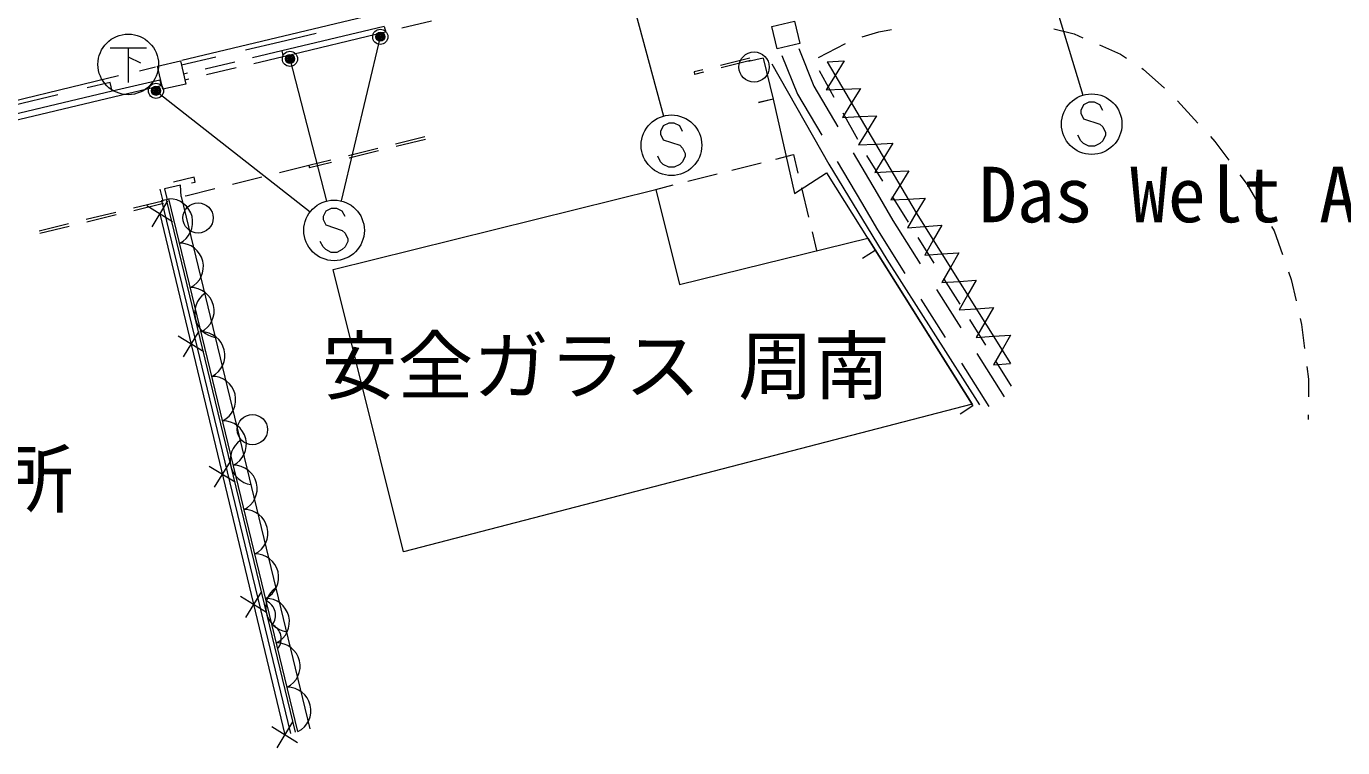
# Model space of a CAD drawing. Units: millimetres, scale not verified. Extents: x 40000 to 680000, y 20000 to 380000.
# Drawn here: x 397438 to 440904, y 246174 to 270010 of the extents above; entities that cross this region are included whole.
import ezdxf
from ezdxf.enums import TextEntityAlignment as Align

# ---------------------------------------------------------------- set-up
doc = ezdxf.new("R2010")
doc.units = ezdxf.units.MM
doc.header["$LTSCALE"] = 1000
doc.header["$PDMODE"] = 32
doc.header["$PDSIZE"] = 500
for name, color, linetype, lineweight in [('M-BGD', 7, 'Continuous', 13), ('M-BGD-EXST', 7, 'Continuous', 13), ('M-STR-HTXT', 7, 'Continuous', 13), ('M-STR-STRC', 7, 'Continuous', 13)]:
    doc.layers.add(name, color=color, linetype=linetype, lineweight=lineweight)
doc.layers.add('M-BMK-HTXT', color=7, linetype='Continuous')
doc.styles.add('ＭＳ ゴシック', font='')
doc.styles.get('ＭＳ ゴシック').set_extended_font_data('MS Gothic')

msp = doc.modelspace()

# ---------------------------------------------------------------- linework, layer by layer
at = {"layer": 'M-BGD'}
for p, q in [((409257, 270009), (409304, 269814)), ((410812, 270179), (409840, 269944)), ((431370, 269931), (432036, 269756)), ((405807, 269488), (404673, 269220)), ((407010, 269777), (405806, 269488)), ((409303, 269814), (405923, 269002)), ((425038, 269663), (425591, 269826)), ((425591, 269826), (426007, 269906)), ((432036, 269756), (432322, 269632)), ((405876, 269196), (404903, 268966)), ((422386, 269049), (422905, 267768)), ((422942, 269274), (423444, 268035)), ((423594, 268982), (424485, 269437)), ((432873, 269394), (433564, 269095)), ((433564, 269095), (433769, 268958)), ((403699, 268990), (402565, 268721)), ((404319, 268828), (403346, 268598)), ((404365, 268634), (403392, 268403)), ((405922, 269002), (404949, 268772)), ((421333, 268958), (420362, 268719)), ((421354, 268875), (420383, 268636)), ((421765, 268962), (421280, 268842)), ((421765, 268962), (422101, 267603)), ((423880, 268840), (424444, 268867)), ((424444, 268867), (424147, 268386)), ((434268, 268624), (434321, 268589)), ((401847, 268234), (401892, 268039)), ((402762, 268460), (402631, 268429)), ((402808, 268265), (402677, 268234)), ((419780, 268575), (419485, 268503)), ((419485, 268503), (419505, 268420)), ((419800, 268493), (419505, 268420)), ((424115, 267663), (423628, 268536)), ((424147, 268386), (423849, 267906)), ((434321, 268589), (435017, 267963)), ((398476, 267745), (397017, 267398)), ((400204, 268157), (399449, 267977)), ((400274, 267865), (400204, 268157)), ((401892, 268039), (400319, 267671)), ((422905, 267768), (423708, 266408)), ((423444, 268035), (424237, 266692)), ((423849, 267906), (424414, 267932)), ((424414, 267932), (424978, 267959)), ((424978, 267959), (424681, 267478)), ((400320, 267671), (395405, 266499)), ((422101, 267603), (421613, 267494)), ((422101, 267603), (421616, 267483)), ((422101, 267603), (421616, 267483)), ((424681, 267478), (424383, 266998)), ((435445, 267543), (436126, 266810)), ((424383, 266998), (424948, 267025)), ((424895, 266265), (424408, 267139)), ((424948, 267025), (425512, 267051)), ((425512, 267051), (425215, 266571)), ((425215, 266571), (424918, 266090)), ((410598, 266357), (409627, 266118)), ((410618, 266274), (409648, 266035)), ((424918, 266090), (425482, 266117)), ((425482, 266117), (426046, 266144)), ((426046, 266144), (425749, 265663)), ((436534, 266371), (436686, 266207)), ((436686, 266207), (437150, 265585)), ((407491, 265591), (406765, 265412)), ((409045, 265974), (408074, 265735)), ((409065, 265891), (408094, 265652)), ((422191, 265624), (422770, 265770)), ((422770, 265770), (422916, 265160)), ((424745, 265831), (425538, 264488)), ((425188, 265739), (425187, 265741)), ((425718, 264894), (425188, 265739)), ((425749, 265663), (425452, 265183)), ((406765, 265412), (405795, 265170)), ((406765, 265412), (406785, 265329)), ((407512, 265508), (406785, 265329)), ((420737, 265257), (421707, 265502)), ((424216, 265547), (425019, 264186)), ((425452, 265183), (426016, 265209)), ((426016, 265209), (426581, 265236)), ((426581, 265236), (426283, 264755)), ((402976, 265025), (402293, 264861)), ((402556, 264389), (402531, 264764)), ((402891, 264837), (403016, 264860)), ((403016, 264860), (402976, 265025)), ((405212, 265025), (404242, 264783)), ((418220, 264622), (418798, 264767)), ((419283, 264890), (420252, 265134)), ((426283, 264755), (425986, 264275)), ((437509, 265104), (437751, 264780)), ((437751, 264780), (438252, 263915)), ((401851, 264633), (401943, 264236)), ((401906, 264256), (402051, 264291)), ((402051, 264291), (406310, 246682)), ((406408, 246706), (402149, 264312)), ((402556, 264389), (406799, 246800)), ((402706, 264399), (402705, 264416)), ((403660, 264637), (402706, 264399)), ((418220, 264622), (419001, 261475)), ((423032, 264674), (423265, 263701)), ((425538, 264488), (426054, 263589)), ((425986, 264275), (426550, 264302)), ((426569, 263539), (426037, 264386)), ((426550, 264302), (427115, 264328)), ((427115, 264328), (426817, 263848)), ((400389, 263858), (399417, 263622)), ((401943, 264236), (400972, 264000)), ((401963, 264154), (400992, 263918)), ((402270, 263553), (401417, 264075)), ((402105, 264240), (401582, 263388)), ((401906, 264256), (406164, 246647)), ((425019, 264186), (425539, 263280)), ((426817, 263848), (426536, 263356)), ((398834, 263480), (397862, 263244)), ((398854, 263398), (397882, 263161)), ((400409, 263776), (399437, 263539)), ((401843, 263814), (405970, 246601)), ((426054, 263589), (426956, 262159)), ((427101, 263395), (427667, 263434)), ((427667, 263434), (427385, 262942)), ((423382, 263215), (423528, 262605)), ((425539, 263280), (426446, 261844)), ((426536, 263356), (427101, 263395)), ((427420, 262184), (426888, 263031)), ((438553, 263396), (438639, 263248)), ((438639, 263248), (438915, 262467)), ((425472, 262602), (425049, 262336)), ((427385, 262942), (427103, 262450)), ((427103, 262450), (427669, 262489)), ((427669, 262489), (428234, 262528)), ((428234, 262528), (427953, 262036)), ((427953, 262036), (427671, 261544)), ((428270, 260829), (427739, 261676)), ((439115, 261901), (439205, 261644)), ((427490, 261313), (428291, 260044)), ((427671, 261544), (428236, 261583)), ((428236, 261583), (428802, 261622)), ((428802, 261622), (428520, 261130)), ((439205, 261644), (439367, 260935)), ((426979, 260998), (427780, 259730)), ((428520, 261130), (428238, 260638)), ((428238, 260638), (428804, 260677)), ((428804, 260677), (429369, 260716)), ((429369, 260716), (429088, 260224)), ((403136, 259937), (402614, 259084)), ((429121, 259474), (428589, 260321)), ((429088, 260224), (428806, 259732)), ((439501, 260350), (439545, 260159)), ((439545, 260159), (439646, 259361)), ((403301, 259249), (402449, 259772)), ((428806, 259732), (429371, 259771)), ((429371, 259771), (429937, 259810)), ((429937, 259810), (429655, 259318)), ((428824, 259199), (429727, 257768)), ((429655, 259318), (429373, 258826)), ((428314, 258884), (429220, 257448)), ((429373, 258826), (429939, 258865)), ((429972, 258119), (429440, 258966)), ((439721, 258766), (439774, 258351)), ((439774, 258351), (439771, 257769)), ((428697, 257465), (428274, 257199)), ((439768, 257169), (439767, 257014)), ((404168, 255634), (403645, 254781)), ((404333, 254946), (403481, 255469)), ((405200, 251330), (404677, 250478)), ((405365, 250643), (404512, 251165)), ((406232, 247027), (405709, 246174)), ((406397, 246339), (405544, 246862))]:
    msp.add_line(p, q, dxfattribs=at)
for points in [[(409257, 270009), (405876, 269196), (405923, 269002)], [(422055, 268773), (423934, 265456), (425852, 262300), (428907, 257507)], [(423880, 268840), (426817, 263848), (429939, 258865)], [(401847, 268234), (400274, 267865), (395359, 266694), (395405, 266499)], [(422101, 267603), (422800, 264485), (423860, 265171), (428697, 257465)], [(402531, 264764), (402004, 264637), (402089, 264271)], [(428673, 257529), (409892, 252642), (407574, 261978), (418220, 264622)], [(419001, 261475), (425220, 263014), (428673, 257529)]]:
    msp.add_lwpolyline(points, dxfattribs=at)
for points in [[(422803, 270184), (422977, 269446), (422230, 269270), (422056, 270009)], [(402704, 268101), (401944, 267930), (401772, 268694), (402532, 268865)]]:
    msp.add_lwpolyline(points, close=True, dxfattribs=at)
for centre in [(421468, 268664), (403109, 263678), (404903, 256683)]:
    msp.add_circle(centre, 500, dxfattribs=at)
for centre, radius, start, end in [((402157, 263538), 775, 296.6305, 90.5643), ((402512, 262070), 775, 296.6305, 90.5643), ((402866, 260603), 775, 296.6305, 90.5643), ((403809, 260529), 812, 126.1804, 260.9407), ((403221, 259136), 775, 296.6305, 90.5643), ((403576, 257669), 775, 296.6305, 90.5643), ((403931, 256202), 775, 296.6305, 90.5643), ((404981, 255668), 812, 126.1804, 260.9407), ((404286, 254734), 775, 296.6305, 90.5643), ((404641, 253267), 775, 296.6305, 90.5643), ((404996, 251800), 775, 296.6305, 90.5643), ((406153, 250807), 812, 126.1804, 260.9407), ((405351, 250333), 775, 296.6305, 90.5643), ((405163, 250554), 505, 320.7296, 66.4631), ((405352, 249772), 505, 320.7296, 66.4631), ((405705, 248866), 775, 296.6305, 90.5643), ((406060, 247398), 775, 296.6305, 90.5643)]:
    msp.add_arc(centre, radius, start, end, dxfattribs=at)
at = {"layer": 'M-BGD-EXST'}
for p, q in [((400204, 269301), (401404, 269301)), ((400804, 269301), (400804, 268151)), ((400804, 269001), (401204, 268801))]:
    msp.add_line(p, q, dxfattribs=at)
msp.add_circle((400804, 268751), 1000, dxfattribs=at)
at = {"layer": 'M-STR-HTXT'}
for p, q in [((430206, 274720), (432327, 267732)), ((417236, 271636), (418479, 267045)), ((409125, 269664), (407831, 264239)), ((406143, 268934), (407351, 264235)), ((401720, 267879), (406813, 263883))]:
    msp.add_line(p, q, dxfattribs=at)
for centre, radius in [((409125, 269664), 150), ((409125, 269664), 120), ((409125, 269664), 90), ((409125, 269664), 60), ((409125, 269664), 30), ((409125, 269664), 20), ((406143, 268934), 150), ((406143, 268934), 120), ((406143, 268934), 90), ((406143, 268934), 60), ((406143, 268934), 30), ((406143, 268934), 20), ((401720, 267879), 150), ((401720, 267879), 120), ((401720, 267879), 90), ((401720, 267879), 60), ((401720, 267879), 30), ((401720, 267879), 20)]:
    msp.add_circle(centre, radius, dxfattribs=at)
for p in [(409125, 269664), (406143, 268934), (401720, 267879)]:
    msp.add_point(p, dxfattribs=at)
at = {"layer": 'M-STR-STRC'}
for p, q in [((402573, 268889), (421068, 273321)), ((401177, 268542), (401700, 268675)), ((432345, 267412), (432254, 267230)), ((432527, 267503), (432345, 267412)), ((432708, 267503), (432527, 267503)), ((432890, 267412), (432708, 267503)), ((432981, 267230), (432890, 267412)), ((432254, 267230), (432254, 267139)), ((432254, 267139), (432345, 266957)), ((432345, 266957), (432890, 266775)), ((418467, 266717), (418377, 266535)), ((418377, 266535), (418377, 266444)), ((418377, 266444), (418467, 266262)), ((418649, 266808), (418467, 266717)), ((418831, 266808), (418649, 266808)), ((419013, 266717), (418831, 266808)), ((419104, 266535), (419013, 266717)), ((432890, 266775), (432981, 266684)), ((432981, 266684), (433072, 266503)), ((433072, 266503), (433072, 266412)), ((418467, 266262), (419013, 266080)), ((419013, 266080), (419104, 265989)), ((432254, 266230), (432163, 266412)), ((432345, 266139), (432254, 266230)), ((432527, 266048), (432345, 266139)), ((432708, 266048), (432527, 266048)), ((432890, 266139), (432708, 266048)), ((432981, 266230), (432890, 266139)), ((433072, 266412), (432981, 266230)), ((418377, 265535), (418286, 265717)), ((419104, 265989), (419195, 265808)), ((419195, 265717), (419104, 265535)), ((419195, 265808), (419195, 265717)), ((418467, 265444), (418377, 265535)), ((418649, 265353), (418467, 265444)), ((418831, 265353), (418649, 265353)), ((419013, 265444), (418831, 265353)), ((419104, 265535), (419013, 265444)), ((407327, 263903), (407236, 263721)), ((407509, 263993), (407327, 263903)), ((407690, 263993), (407509, 263993)), ((407872, 263903), (407690, 263993)), ((407963, 263721), (407872, 263903)), ((407236, 263721), (407236, 263630)), ((407236, 263630), (407327, 263448)), ((407327, 263448), (407872, 263266)), ((407872, 263266), (407963, 263175)), ((407963, 263175), (408054, 262993)), ((408054, 262993), (408054, 262903)), ((407236, 262721), (407145, 262903)), ((407327, 262630), (407236, 262721)), ((407509, 262539), (407327, 262630)), ((407690, 262539), (407509, 262539)), ((407872, 262630), (407690, 262539)), ((407963, 262721), (407872, 262630)), ((408054, 262903), (407963, 262721))]:
    msp.add_line(p, q, dxfattribs=at)
msp.add_lwpolyline([(387666, 265306), (395393, 267156), (400482, 268380)], dxfattribs=at)
for centre in [(432617, 266775), (418740, 266080), (407600, 263266)]:
    msp.add_circle(centre, 1000, dxfattribs=at)

# ---------------------------------------------------------------- texts
at = {"layer": 'M-BMK-HTXT', "style": 'ＭＳ ゴシック'}
for s, p in [('Das Welt Auto', (428899, 262986)), ('安全ガラス 周南', (407196, 257328)), ('(株)フジタ 徳山営業所', (372757, 253593))]:
    msp.add_text(s, height=1833, dxfattribs=at).set_placement(p, align=Align.BOTTOM_LEFT)

doc.saveas('drawing.dxf')
